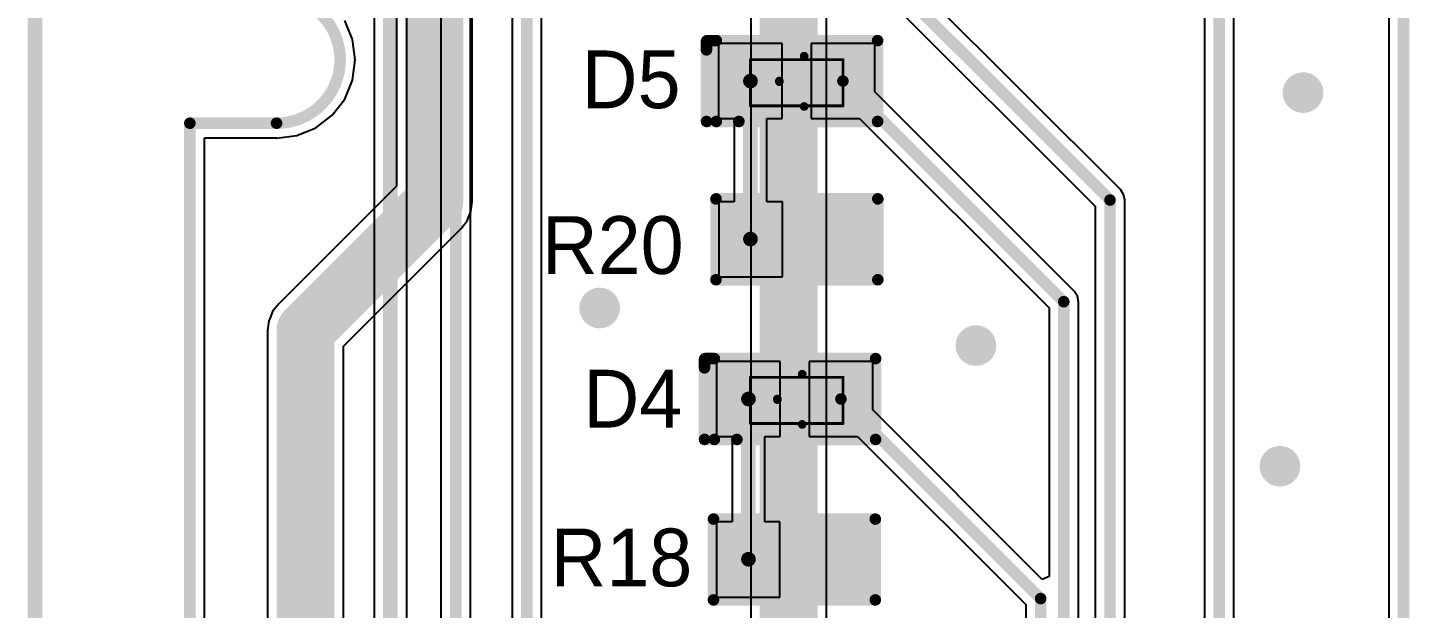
# Model space of a CAD drawing. Extents: x 10.58 to 11.54, y 9.91 to 15.27.
# Drawn here: x 10.598 to 11.539, y 14.256 to 14.652 of the extents above; entities that cross this region are included whole.
import ezdxf

# ---------------------------------------------------------------- set-up
doc = ezdxf.new("R2010")
doc.units = 0
doc.layers.get('0').update_dxf_attribs({"linetype": 'CONTINUOUS'})
for name, color, linetype in [('BOTTOMLAYER', 5, 'CONTINUOUS'), ('BOTTOMSOLDER', 6, 'CONTINUOUS'), ('KEEPOUTLAYER', 6, 'CONTINUOUS'), ('MULTILAYER', 9, 'CONTINUOUS'), ('TOPLAYER', 1, 'CONTINUOUS'), ('TOPOVERLAY', 2, 'CONTINUOUS'), ('TOPPASTE', 8, 'CONTINUOUS'), ('TOPSOLDER', 216, 'CONTINUOUS')]:
    doc.layers.add(name, color=color, linetype=linetype)

# ---------------------------------------------------------------- blocks, each defined once
blk = doc.blocks.new('R_0603_18')
at = {"layer": 'TOPLAYER'}
for points in [[(-0.015748, -0.019685), (-0.015748, 0.019685), (-0.047244, -0.019685), (-0.047244, 0.019685)], [(0.047244, -0.019685), (0.047244, 0.019685), (0.015748, -0.019685), (0.015748, 0.019685)]]:
    blk.add_solid(points, dxfattribs=at)
at = {"layer": 'TOPOVERLAY', "const_width": 0.007874}
for points in [[(-0.055118, -0.027559), (-0.055118, 0.027559)], [(-0.055118, 0.027559), (0.055118, 0.027559)], [(0.055118, -0.027559), (0.055118, 0.027559)], [(-0.055118, -0.027559), (0.055118, -0.027559)]]:
    blk.add_lwpolyline(points, dxfattribs=at)
at = {"layer": 'TOPOVERLAY', "const_width": 0.003937}
for points in [[(-0.057087, 0.027559, 1), (-0.05315, 0.027559, 1)], [(-0.057087, 0.027559, 1), (-0.05315, 0.027559, 1)], [(0.05315, 0.027559, 1), (0.057087, 0.027559, 1)], [(0.05315, 0.027559, 1), (0.057087, 0.027559, 1)], [(-0.057087, -0.027559, 1), (-0.05315, -0.027559, 1)], [(-0.057087, -0.027559, 1), (-0.05315, -0.027559, 1)], [(0.05315, -0.027559, 1), (0.057087, -0.027559, 1)], [(0.05315, -0.027559, 1), (0.057087, -0.027559, 1)]]:
    blk.add_lwpolyline(points, format="xyb", close=True, dxfattribs=at)
at = {"layer": 'TOPPASTE'}
for points in [[(-0.015748, -0.019685), (-0.015748, 0.019685), (-0.047244, -0.019685), (-0.047244, 0.019685)], [(0.047244, -0.019685), (0.047244, 0.019685), (0.015748, -0.019685), (0.015748, 0.019685)]]:
    blk.add_solid(points, dxfattribs=at)
at = {"layer": 'TOPSOLDER'}
for points in [[(-0.011748, -0.023685), (-0.011748, 0.023685), (-0.051244, -0.023685), (-0.051244, 0.023685)], [(0.051244, -0.023685), (0.051244, 0.023685), (0.011748, -0.023685), (0.011748, 0.023685)]]:
    blk.add_solid(points, dxfattribs=at)
blk = doc.blocks.new('R_0603_20')
at = {"layer": 'TOPLAYER'}
for points in [[(-0.015748, -0.019685), (-0.015748, 0.019685), (-0.047244, -0.019685), (-0.047244, 0.019685)], [(0.047244, -0.019685), (0.047244, 0.019685), (0.015748, -0.019685), (0.015748, 0.019685)]]:
    blk.add_solid(points, dxfattribs=at)
at = {"layer": 'TOPOVERLAY', "const_width": 0.007874}
for points in [[(-0.055118, -0.027559), (-0.055118, 0.027559)], [(-0.055118, 0.027559), (0.055118, 0.027559)], [(0.055118, -0.027559), (0.055118, 0.027559)], [(-0.055118, -0.027559), (0.055118, -0.027559)]]:
    blk.add_lwpolyline(points, dxfattribs=at)
at = {"layer": 'TOPOVERLAY', "const_width": 0.003937}
for points in [[(-0.057087, 0.027559, 1), (-0.05315, 0.027559, 1)], [(-0.057087, 0.027559, 1), (-0.05315, 0.027559, 1)], [(0.05315, 0.027559, 1), (0.057087, 0.027559, 1)], [(0.05315, 0.027559, 1), (0.057087, 0.027559, 1)], [(-0.057087, -0.027559, 1), (-0.05315, -0.027559, 1)], [(-0.057087, -0.027559, 1), (-0.05315, -0.027559, 1)], [(0.05315, -0.027559, 1), (0.057087, -0.027559, 1)], [(0.05315, -0.027559, 1), (0.057087, -0.027559, 1)]]:
    blk.add_lwpolyline(points, format="xyb", close=True, dxfattribs=at)
at = {"layer": 'TOPPASTE'}
for points in [[(-0.015748, -0.019685), (-0.015748, 0.019685), (-0.047244, -0.019685), (-0.047244, 0.019685)], [(0.047244, -0.019685), (0.047244, 0.019685), (0.015748, -0.019685), (0.015748, 0.019685)]]:
    blk.add_solid(points, dxfattribs=at)
at = {"layer": 'TOPSOLDER'}
for points in [[(-0.011748, -0.023685), (-0.011748, 0.023685), (-0.051244, -0.023685), (-0.051244, 0.023685)], [(0.051244, -0.023685), (0.051244, 0.023685), (0.011748, -0.023685), (0.011748, 0.023685)]]:
    blk.add_solid(points, dxfattribs=at)
blk = doc.blocks.new('LED_0603_57')
at = {"layer": 'TOPLAYER'}
for points in [[(0.038189, -0.046457), (0.038189, -0.007087), (0.006693, -0.046457), (0.006693, -0.007087)], [(0.101181, -0.046457), (0.101181, -0.007087), (0.069685, -0.046457), (0.069685, -0.007087)]]:
    blk.add_solid(points, dxfattribs=at)
at = {"layer": 'TOPOVERLAY'}
for points, const_width in [([(-0.009449, 0.000394, 1), (-0.005512, 0.000394, 1)], 0.003937), ([(-0.009449, 0.000394, 1), (-0.005512, 0.000394, 1)], 0.003937), ([(-0.009055, 0.000787, 1), (-0.005118, 0.000787, 1)], 0.003937), ([(-0.009055, 0.000787, 1), (-0.005118, 0.000787, 1)], 0.003937), ([(-0.002756, 0.000787, 1), (0.001181, 0.000787, 1)], 0.003937), ([(-0.002756, 0.000787, 1), (0.001181, 0.000787, 1)], 0.003937), ([(-0.002756, 0.000787, 1), (0.001181, 0.000787, 1)], 0.003937), ([(0.107087, 0.000787, 1), (0.111024, 0.000787, 1)], 0.003937), ([(0.107087, 0.000787, 1), (0.111024, 0.000787, 1)], 0.003937), ([(-0.009449, -0.005512, 1), (-0.005512, -0.005512, 1)], 0.003937), ([(-0.009449, -0.005512, 1), (-0.005512, -0.005512, 1)], 0.003937), ([(0.057579, -0.009843, 1), (0.060532, -0.009843, 1)], 0.002953), ([(0.057579, -0.009843, 1), (0.060532, -0.009843, 1)], 0.002953), ([(0.04065, -0.026772, 1), (0.043602, -0.026772, 1)], 0.002953), ([(0.04065, -0.026772, 1), (0.043602, -0.026772, 1)], 0.002953), ([(0.04065, -0.026772, 1), (0.043602, -0.026772, 1)], 0.002953), ([(0.04065, -0.027165, 1), (0.043602, -0.027165, 1)], 0.002953), ([(0.057579, -0.044095, 1), (0.060532, -0.044095, 1)], 0.002953), ([(0.057579, -0.044095, 1), (0.060532, -0.044095, 1)], 0.002953), ([(-0.009449, -0.054331, 1), (-0.005512, -0.054331, 1)], 0.003937), ([(-0.009449, -0.054331, 1), (-0.005512, -0.054331, 1)], 0.003937), ([(-0.002756, -0.054331, 1), (0.001181, -0.054331, 1)], 0.003937), ([(-0.002756, -0.054331, 1), (0.001181, -0.054331, 1)], 0.003937), ([(0.012598, -0.054331, 1), (0.016535, -0.054331, 1)], 0.003937), ([(0.107087, -0.054331, 1), (0.111024, -0.054331, 1)], 0.003937), ([(0.107087, -0.054331, 1), (0.111024, -0.054331, 1)], 0.003937)]:
    blk.add_lwpolyline(points, format="xyb", close=True, dxfattribs=dict(at, const_width=const_width))
for points, const_width in [([(-0.00748, 0.000394), (-0.007087, 0.000787)], 0.007874), ([(-0.00748, -0.005512), (-0.00748, 0.000394)], 0.007874), ([(-0.007087, 0.000787), (-0.000787, 0.000787)], 0.007874), ([(-0.000787, -0.054331), (-0.000787, 0.000787)], 0.007874), ([(-0.000787, 0.000787), (0.109055, 0.000787)], 0.007874), ([(0.109055, -0.054331), (0.109055, 0.000787)], 0.007874), ([(-0.00748, -0.054331), (-0.00748, -0.005512)], 0.007874), ([(0.042126, -0.026772), (0.059055, -0.009843)], 0.005906), ([(0.059055, -0.044095), (0.059055, -0.009843)], 0.005906), ([(0.042126, -0.026772), (0.042126, -0.026772)], 0.005906), ([(0.042126, -0.027165), (0.059055, -0.044095)], 0.005906), ([(-0.00748, -0.054331), (0.014567, -0.054331)], 0.007874), ([(-0.000787, -0.054331), (0.109055, -0.054331)], 0.007874)]:
    blk.add_lwpolyline(points, dxfattribs=dict(at, const_width=const_width))
at = {"layer": 'TOPPASTE'}
for points in [[(0.038189, -0.046457), (0.038189, -0.007087), (0.006693, -0.046457), (0.006693, -0.007087)], [(0.101181, -0.046457), (0.101181, -0.007087), (0.069685, -0.046457), (0.069685, -0.007087)]]:
    blk.add_solid(points, dxfattribs=at)
at = {"layer": 'TOPSOLDER'}
for points in [[(0.042189, -0.050457), (0.042189, -0.003087), (0.002693, -0.050457), (0.002693, -0.003087)], [(0.105181, -0.050457), (0.105181, -0.003087), (0.065685, -0.050457), (0.065685, -0.003087)]]:
    blk.add_solid(points, dxfattribs=at)
blk = doc.blocks.new('LED_0603_58')
at = {"layer": 'TOPLAYER'}
for points in [[(0.038189, -0.046457), (0.038189, -0.007087), (0.006693, -0.046457), (0.006693, -0.007087)], [(0.101181, -0.046457), (0.101181, -0.007087), (0.069685, -0.046457), (0.069685, -0.007087)]]:
    blk.add_solid(points, dxfattribs=at)
at = {"layer": 'TOPOVERLAY'}
for points, const_width in [([(-0.009449, 0.000394, 1), (-0.005512, 0.000394, 1)], 0.003937), ([(-0.009449, 0.000394, 1), (-0.005512, 0.000394, 1)], 0.003937), ([(-0.009055, 0.000787, 1), (-0.005118, 0.000787, 1)], 0.003937), ([(-0.009055, 0.000787, 1), (-0.005118, 0.000787, 1)], 0.003937), ([(-0.002756, 0.000787, 1), (0.001181, 0.000787, 1)], 0.003937), ([(-0.002756, 0.000787, 1), (0.001181, 0.000787, 1)], 0.003937), ([(-0.002756, 0.000787, 1), (0.001181, 0.000787, 1)], 0.003937), ([(0.107087, 0.000787, 1), (0.111024, 0.000787, 1)], 0.003937), ([(0.107087, 0.000787, 1), (0.111024, 0.000787, 1)], 0.003937), ([(-0.009449, -0.005512, 1), (-0.005512, -0.005512, 1)], 0.003937), ([(-0.009449, -0.005512, 1), (-0.005512, -0.005512, 1)], 0.003937), ([(0.057579, -0.009843, 1), (0.060532, -0.009843, 1)], 0.002953), ([(0.057579, -0.009843, 1), (0.060532, -0.009843, 1)], 0.002953), ([(0.04065, -0.026772, 1), (0.043602, -0.026772, 1)], 0.002953), ([(0.04065, -0.026772, 1), (0.043602, -0.026772, 1)], 0.002953), ([(0.04065, -0.026772, 1), (0.043602, -0.026772, 1)], 0.002953), ([(0.04065, -0.027165, 1), (0.043602, -0.027165, 1)], 0.002953), ([(0.057579, -0.044095, 1), (0.060532, -0.044095, 1)], 0.002953), ([(0.057579, -0.044095, 1), (0.060532, -0.044095, 1)], 0.002953), ([(-0.009449, -0.054331, 1), (-0.005512, -0.054331, 1)], 0.003937), ([(-0.009449, -0.054331, 1), (-0.005512, -0.054331, 1)], 0.003937), ([(-0.002756, -0.054331, 1), (0.001181, -0.054331, 1)], 0.003937), ([(-0.002756, -0.054331, 1), (0.001181, -0.054331, 1)], 0.003937), ([(0.012598, -0.054331, 1), (0.016535, -0.054331, 1)], 0.003937), ([(0.107087, -0.054331, 1), (0.111024, -0.054331, 1)], 0.003937), ([(0.107087, -0.054331, 1), (0.111024, -0.054331, 1)], 0.003937)]:
    blk.add_lwpolyline(points, format="xyb", close=True, dxfattribs=dict(at, const_width=const_width))
for points, const_width in [([(-0.00748, 0.000394), (-0.007087, 0.000787)], 0.007874), ([(-0.00748, -0.005512), (-0.00748, 0.000394)], 0.007874), ([(-0.007087, 0.000787), (-0.000787, 0.000787)], 0.007874), ([(-0.000787, -0.054331), (-0.000787, 0.000787)], 0.007874), ([(-0.000787, 0.000787), (0.109055, 0.000787)], 0.007874), ([(0.109055, -0.054331), (0.109055, 0.000787)], 0.007874), ([(-0.00748, -0.054331), (-0.00748, -0.005512)], 0.007874), ([(0.042126, -0.026772), (0.059055, -0.009843)], 0.005906), ([(0.059055, -0.044095), (0.059055, -0.009843)], 0.005906), ([(0.042126, -0.026772), (0.042126, -0.026772)], 0.005906), ([(0.042126, -0.027165), (0.059055, -0.044095)], 0.005906), ([(-0.00748, -0.054331), (0.014567, -0.054331)], 0.007874), ([(-0.000787, -0.054331), (0.109055, -0.054331)], 0.007874)]:
    blk.add_lwpolyline(points, dxfattribs=dict(at, const_width=const_width))
at = {"layer": 'TOPPASTE'}
for points in [[(0.038189, -0.046457), (0.038189, -0.007087), (0.006693, -0.046457), (0.006693, -0.007087)], [(0.101181, -0.046457), (0.101181, -0.007087), (0.069685, -0.046457), (0.069685, -0.007087)]]:
    blk.add_solid(points, dxfattribs=at)
at = {"layer": 'TOPSOLDER'}
for points in [[(0.042189, -0.050457), (0.042189, -0.003087), (0.002693, -0.050457), (0.002693, -0.003087)], [(0.105181, -0.050457), (0.105181, -0.003087), (0.065685, -0.050457), (0.065685, -0.003087)]]:
    blk.add_solid(points, dxfattribs=at)

msp = doc.modelspace()

# ---------------------------------------------------------------- linework, layer by layer
at = {"layer": 'BOTTOMLAYER'}
for p, q in [((11.525096, 15.092065), (11.525096, 13.430105)), ((10.879423, 15.000905), (10.879423, 13.992286)), ((10.833854, 14.974981), (10.833854, 13.489896)), ((10.856092, 13.494502), (10.856092, 14.979586)), ((10.899494, 13.992286), (10.899494, 14.868336)), ((11.090421, 14.785075), (11.090421, 13.479266)), ((11.142044, 13.505077), (11.142044, 14.774383)), ((10.819195, 14.643534), (10.81384, 14.656463)), ((10.821022, 14.629659), (10.819195, 14.643534)), ((10.819195, 14.615785), (10.821022, 14.629659)), ((10.81384, 14.602855), (10.819195, 14.615785)), ((10.805321, 14.591753), (10.81384, 14.602855)), ((10.794218, 14.583233), (10.805321, 14.591753)), ((10.781289, 14.577878), (10.794218, 14.583233)), ((10.718394, 12.651505), (10.718394, 14.576317)), ((10.718394, 14.576317), (10.767414, 14.576317)), ((10.767414, 14.576051), (10.781289, 14.577878)), ((10.767414, 14.576317), (10.767414, 14.576051))]:
    msp.add_line(p, q, dxfattribs=at)
for points, const_width in [([(10.889459, 13.980051), (10.889459, 15.035101)], 0.007874), ([(10.844973, 13.489896), (10.844973, 14.979586)], 0.01), ([(11.116233, 13.479266), (11.116233, 14.785075)], 0.03937)]:
    msp.add_lwpolyline(points, dxfattribs=dict(at, const_width=const_width))
at = {"layer": 'BOTTOMLAYER', "const_width": 0.009843}
for points in [[(11.461705, 14.607219, 1), (11.471548, 14.607219, 1)], [(10.982572, 14.460368, 1), (10.992414, 14.460368, 1)], [(11.238871, 14.434778, 1), (11.248713, 14.434778, 1)], [(11.445957, 14.352494, 1), (11.4558, 14.352494, 1)]]:
    msp.add_lwpolyline(points, format="xyb", close=True, dxfattribs=at)
at = {"layer": 'BOTTOMSOLDER', "const_width": 0.013843}
for points in [[(11.459705, 14.607219, 1), (11.473548, 14.607219, 1)], [(10.980571, 14.460368, 1), (10.994414, 14.460368, 1)], [(11.236871, 14.434778, 1), (11.250713, 14.434778, 1)], [(11.443957, 14.352494, 1), (11.4578, 14.352494, 1)]]:
    msp.add_lwpolyline(points, format="xyb", close=True, dxfattribs=at)
at = {"layer": 'KEEPOUTLAYER'}
for points, const_width in [([(10.602847, 12.93514), (10.602847, 15.102101)], 0.01), ([(11.535131, 12.641469), (11.535131, 15.102101)], 0.007874), ([(10.708359, 14.586352), (10.767414, 14.586352)], 0.007874), ([(10.708359, 12.641469), (10.708359, 14.586352)], 0.007874)]:
    msp.add_lwpolyline(points, dxfattribs=dict(at, const_width=const_width))
at = {"layer": 'KEEPOUTLAYER', "const_width": 0.007874}
msp.add_lwpolyline([(10.767414, 14.672966, -1), (10.767414, 14.586352)], format="xyb", dxfattribs=at)
at = {"layer": 'KEEPOUTLAYER', "const_width": 0.003937}
for points in [[(10.70639, 14.586352, 1), (10.710327, 14.586352, 1)], [(10.70639, 14.586352, 1), (10.710327, 14.586352, 1)], [(10.765446, 14.586352, 1), (10.769383, 14.586352, 1)], [(10.765446, 14.586352, 1), (10.769383, 14.586352, 1)]]:
    msp.add_lwpolyline(points, format="xyb", close=True, dxfattribs=at)
at = {"layer": 'MULTILAYER', "const_width": 0.009843}
for points in [[(11.461705, 14.607219, 1), (11.471548, 14.607219, 1)], [(10.982572, 14.460368, 1), (10.992414, 14.460368, 1)], [(11.238871, 14.434778, 1), (11.248713, 14.434778, 1)], [(11.445957, 14.352494, 1), (11.4558, 14.352494, 1)]]:
    msp.add_lwpolyline(points, format="xyb", close=True, dxfattribs=at)
at = {"layer": 'TOPLAYER'}
for p, q in [((11.525096, 15.092065), (11.525096, 13.467506)), ((11.419575, 13.564699), (11.419575, 14.929266)), ((11.399505, 14.925109), (11.399505, 13.568856)), ((11.342247, 14.541066), (10.999494, 14.883819)), ((10.982363, 14.872566), (11.325116, 14.529813)), ((10.849051, 14.782601), (10.849051, 14.543469)), ((10.900674, 14.532778), (10.900674, 14.782601)), ((10.92782, 14.75701), (10.92782, 14.097014)), ((10.94789, 14.101171), (10.94789, 14.75701)), ((10.819195, 14.643534), (10.81384, 14.656463)), ((10.821022, 14.629659), (10.819195, 14.643534)), ((11.111872, 14.640693), (11.068565, 14.640693)), ((11.068565, 14.640693), (11.068565, 14.589512)), ((11.111872, 14.589512), (11.111872, 14.640693)), ((11.174864, 14.640693), (11.131557, 14.640693)), ((11.131557, 14.640693), (11.131557, 14.589512)), ((11.174864, 14.607641), (11.174864, 14.640693)), ((10.819195, 14.615785), (10.821022, 14.629659)), ((10.81384, 14.602855), (10.819195, 14.615785)), ((10.805321, 14.591753), (10.81384, 14.602855)), ((11.310751, 14.471755), (11.174864, 14.607641)), ((10.794218, 14.583233), (10.805321, 14.591753)), ((11.068565, 14.589512), (11.079099, 14.589512)), ((11.079099, 14.589512), (11.079099, 14.532791)), ((11.101338, 14.532791), (11.101338, 14.589512)), ((11.101338, 14.589512), (11.111872, 14.589512)), ((11.131557, 14.589512), (11.164609, 14.589512)), ((11.164609, 14.589512), (11.29362, 14.460502)), ((10.781289, 14.577878), (10.794218, 14.583233)), ((10.718394, 12.651505), (10.718394, 14.576317)), ((10.718394, 14.576317), (10.767414, 14.576317)), ((10.767414, 14.576051), (10.781289, 14.577878)), ((10.767414, 14.576317), (10.767414, 14.576051)), ((10.849051, 14.543469), (10.768848, 14.463265)), ((10.899795, 14.526097), (10.900674, 14.532778)), ((11.079099, 14.532791), (11.068709, 14.532791)), ((11.068709, 14.532791), (11.068709, 14.48161)), ((11.112016, 14.532791), (11.101338, 14.532791)), ((11.112016, 14.48161), (11.112016, 14.532791)), ((11.344422, 14.53781), (11.342247, 14.541066)), ((11.345186, 14.53397), (11.344422, 14.53781)), ((11.345186, 13.579439), (11.345186, 14.53397)), ((10.898168, 14.522172), (10.899795, 14.526097)), ((11.325116, 14.529813), (11.325116, 13.579439)), ((10.81291, 14.434323), (10.893114, 14.514526)), ((10.893114, 14.514526), (10.897216, 14.519872)), ((10.897216, 14.519872), (10.898168, 14.522172)), ((11.068709, 14.48161), (11.112016, 14.48161)), ((11.312926, 14.468499), (11.310751, 14.471755)), ((11.31369, 14.464659), (11.312926, 14.468499)), ((10.764746, 14.45792), (10.763457, 14.454807)), ((10.768848, 14.463265), (10.764746, 14.45792)), ((11.29362, 14.460502), (11.29362, 14.277281)), ((11.31369, 13.601093), (11.31369, 14.464659)), ((10.762167, 14.451695), (10.761288, 14.445014)), ((10.763457, 14.454807), (10.762167, 14.451695)), ((10.761288, 14.445014), (10.761288, 12.831628)), ((10.81291, 12.842319), (10.81291, 14.434323)), ((11.110515, 14.423912), (11.067208, 14.423912)), ((11.067208, 14.423912), (11.067208, 14.372731)), ((11.110515, 14.372731), (11.110515, 14.423912)), ((11.173507, 14.423912), (11.1302, 14.423912)), ((11.1302, 14.423912), (11.1302, 14.372731)), ((11.173507, 14.39086), (11.173507, 14.423912)), ((11.289, 14.275367), (11.173507, 14.39086)), ((11.067208, 14.372731), (11.077742, 14.372731)), ((11.077742, 14.372731), (11.077742, 14.314491)), ((11.09998, 14.314491), (11.09998, 14.372731)), ((11.09998, 14.372731), (11.110515, 14.372731)), ((11.1302, 14.372731), (11.163252, 14.372731)), ((11.163252, 14.372731), (11.277871, 14.258112)), ((11.077742, 14.314491), (11.067009, 14.314491)), ((11.067009, 14.314491), (11.067009, 14.26331)), ((11.110316, 14.314491), (11.09998, 14.314491)), ((11.110316, 14.26331), (11.110316, 14.314491)), ((11.29362, 14.277281), (11.289, 14.275367)), ((11.067009, 14.26331), (11.110316, 14.26331)), ((11.277871, 14.258112), (11.277871, 14.075327))]:
    msp.add_line(p, q, dxfattribs=at)
for points, const_width in [([(11.40954, 13.564699), (11.40954, 14.929266)], 0.007874), ([(10.989459, 14.879662), (11.335151, 14.53397)], 0.007874), ([(10.874863, 14.532778), (10.874863, 14.782601)], 0.03937), ([(10.937855, 14.097014), (10.937855, 14.782601)], 0.007874), ([(11.090219, 14.507345), (11.090219, 14.615103)], 0.01), ([(11.153211, 14.615103), (11.303655, 14.464659)], 0.007874), ([(10.787099, 14.445014), (10.874863, 14.532778)], 0.03937), ([(11.335151, 13.569597), (11.335151, 14.53397)], 0.007874), ([(11.303655, 13.601093), (11.303655, 14.464659)], 0.007874), ([(10.787099, 12.831628), (10.787099, 14.445014)], 0.03937), ([(11.088861, 14.289099), (11.088861, 14.398322)], 0.01), ([(11.151853, 14.398322), (11.287907, 14.262268)], 0.007874), ([(11.287907, 13.597156), (11.287907, 14.262268)], 0.007874)]:
    msp.add_lwpolyline(points, dxfattribs=dict(at, const_width=const_width))
for points, const_width in [([(11.087719, 14.615103, 1), (11.092719, 14.615103, 1)], 0.005), ([(11.151242, 14.615103, 1), (11.155179, 14.615103, 1)], 0.003937), ([(11.461705, 14.607219, 1), (11.471548, 14.607219, 1)], 0.009843), ([(10.86502, 14.532778, 1), (10.884705, 14.532778, 1)], 0.019685), ([(10.86502, 14.532778, 1), (10.884705, 14.532778, 1)], 0.019685), ([(11.333182, 14.53397, 1), (11.337119, 14.53397, 1)], 0.003937), ([(11.333182, 14.53397, 1), (11.337119, 14.53397, 1)], 0.003937), ([(11.087719, 14.507345, 1), (11.092719, 14.507345, 1)], 0.005), ([(10.982572, 14.460368, 1), (10.992414, 14.460368, 1)], 0.009843), ([(11.301686, 14.464659, 1), (11.305623, 14.464659, 1)], 0.003937), ([(11.301686, 14.464659, 1), (11.305623, 14.464659, 1)], 0.003937), ([(10.777257, 14.445014, 1), (10.796942, 14.445014, 1)], 0.019685), ([(10.777257, 14.445014, 1), (10.796942, 14.445014, 1)], 0.019685), ([(11.238871, 14.434778, 1), (11.248713, 14.434778, 1)], 0.009843), ([(11.086361, 14.398322, 1), (11.091361, 14.398322, 1)], 0.005), ([(11.149885, 14.398322, 1), (11.153822, 14.398322, 1)], 0.003937), ([(11.445957, 14.352494, 1), (11.4558, 14.352494, 1)], 0.009843), ([(11.086361, 14.289099, 1), (11.091361, 14.289099, 1)], 0.005), ([(11.285938, 14.262268, 1), (11.289875, 14.262268, 1)], 0.003937), ([(11.285938, 14.262268, 1), (11.289875, 14.262268, 1)], 0.003937)]:
    msp.add_lwpolyline(points, format="xyb", close=True, dxfattribs=dict(at, const_width=const_width))
at = {"layer": 'TOPOVERLAY', "const_width": 0.001969}
for points in [[(11.090249, 14.598163), (11.090249, 14.629659)], [(11.090249, 14.629659), (11.153241, 14.629659)], [(11.153241, 14.598163), (11.153241, 14.629659)], [(11.090249, 14.598163), (11.153241, 14.598163)], [(11.090249, 14.381628), (11.090249, 14.413124)], [(11.090249, 14.413124), (11.153241, 14.413124)], [(11.153241, 14.381628), (11.153241, 14.413124)], [(11.090249, 14.381628), (11.153241, 14.381628)]]:
    msp.add_lwpolyline(points, dxfattribs=at)
at = {"layer": 'TOPOVERLAY', "const_width": 0.000984}
for points in [[(11.089757, 14.629659, 1), (11.090741, 14.629659, 1)], [(11.089757, 14.629659, 1), (11.090741, 14.629659, 1)], [(11.152749, 14.629659, 1), (11.153733, 14.629659, 1)], [(11.152749, 14.629659, 1), (11.153733, 14.629659, 1)], [(11.089757, 14.598163, 1), (11.090741, 14.598163, 1)], [(11.089757, 14.598163, 1), (11.090741, 14.598163, 1)], [(11.152749, 14.598163, 1), (11.153733, 14.598163, 1)], [(11.152749, 14.598163, 1), (11.153733, 14.598163, 1)], [(11.089757, 14.413124, 1), (11.090741, 14.413124, 1)], [(11.089757, 14.413124, 1), (11.090741, 14.413124, 1)], [(11.152749, 14.413124, 1), (11.153733, 14.413124, 1)], [(11.152749, 14.413124, 1), (11.153733, 14.413124, 1)], [(11.089757, 14.381628, 1), (11.090741, 14.381628, 1)], [(11.089757, 14.381628, 1), (11.090741, 14.381628, 1)], [(11.152749, 14.381628, 1), (11.153733, 14.381628, 1)], [(11.152749, 14.381628, 1), (11.153733, 14.381628, 1)]]:
    msp.add_lwpolyline(points, format="xyb", close=True, dxfattribs=at)
at = {"layer": 'TOPSOLDER', "const_width": 0.013843}
for points in [[(11.459705, 14.607219, 1), (11.473548, 14.607219, 1)], [(10.980571, 14.460368, 1), (10.994414, 14.460368, 1)], [(11.236871, 14.434778, 1), (11.250713, 14.434778, 1)], [(11.443957, 14.352494, 1), (11.4578, 14.352494, 1)]]:
    msp.add_lwpolyline(points, format="xyb", close=True, dxfattribs=at)

# ---------------------------------------------------------------- block references
for name, p in [('LED_0603_58', (11.067778, 14.641875)), ('LED_0603_57', (11.06642, 14.425093))]:
    msp.add_blockref(name, p)
at = {"rotation": 360}
for name, p in [('R_0603_18', (11.121859, 14.507201)), ('R_0603_20', (11.120159, 14.288901))]:
    msp.add_blockref(name, p, dxfattribs=at)

# ---------------------------------------------------------------- texts
at = {"layer": 'TOPOVERLAY'}
for s, p in [('D5', (10.975288, 14.596589)), ('R20', (10.948123, 14.483597)), ('D4', (10.976469, 14.378872)), ('R18', (10.954028, 14.270604))]:
    msp.add_text(s, height=0.03937, dxfattribs=at).set_placement(p)

doc.saveas('drawing.dxf')
